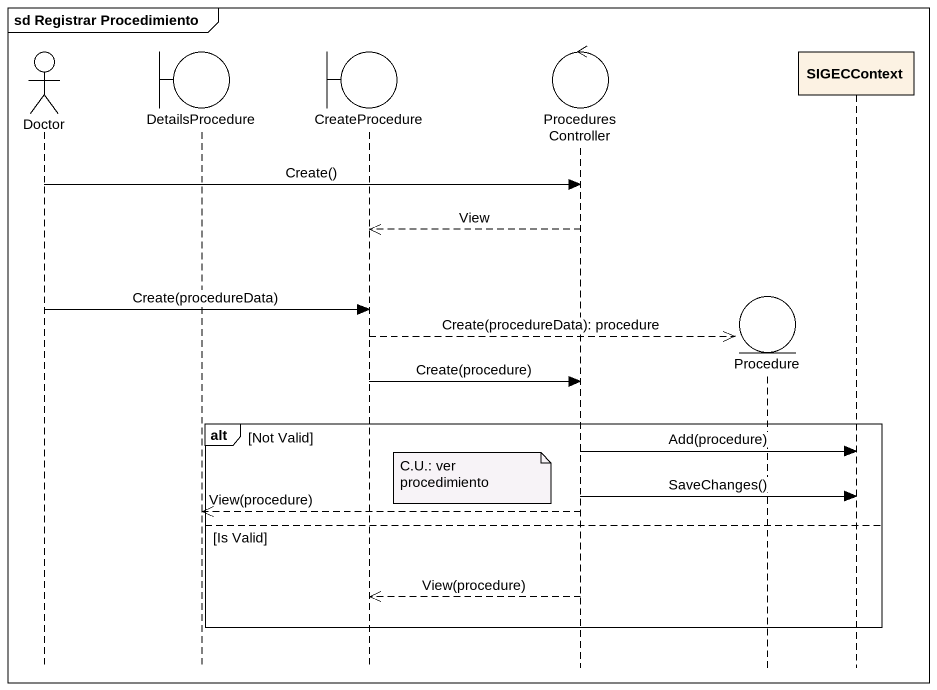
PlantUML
@startuml
mainframe sd Registrar Procedimiento
hide footbox
actor Doctor
boundary DetailsProcedure
boundary CreateProcedure
control ProceduresController
entity Procedure
participant SIGECContext

Doctor -> ProceduresController : Create()
ProceduresController -->> CreateProcedure : View
Doctor -> CreateProcedure : Create(procedureData)
CreateProcedure -->> Procedure ** : Create(procedureData): procedure
CreateProcedure -> ProceduresController : Create(procedure)
alt Not Valid
  ProceduresController -> SIGECContext : Add(procedure)
  note right of CreateProcedure : C.U.: ver procedimiento
  ProceduresController -> SIGECContext : SaveChanges()
  ProceduresController -->> DetailsProcedure : View(procedure)
else Is Valid
  ProceduresController -->> CreateProcedure : View(procedure)
end
@enduml
